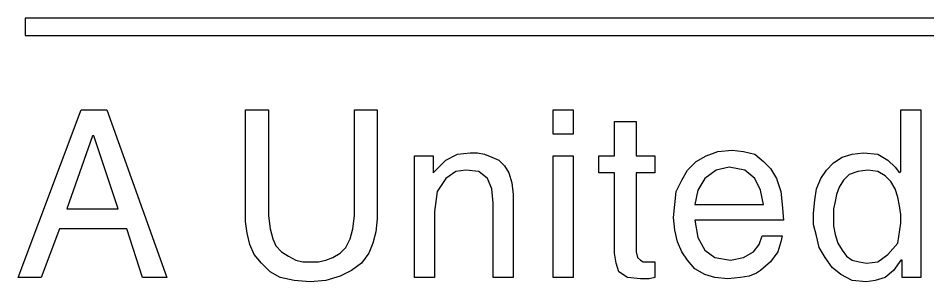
# Model space of a CAD drawing. Extents: x 0 to 406, y 0 to 300.
# Drawn here: x 203.28 to 213.65, y 287.41 to 290.41 of the extents above; entities that cross this region are included whole.
import ezdxf

# ---------------------------------------------------------------- set-up
doc = ezdxf.new("R2010")
doc.units = 0
doc.header["$LTSCALE"] = 12
doc.linetypes.add('0', pattern=[0])
doc.layers.add('TITLEBLK', color=7, linetype='CONTINUOUS')

msp = doc.modelspace()

# ---------------------------------------------------------------- linework, layer by layer
at = {"layer": 'TITLEBLK', "linetype": '0'}
for points in [[(243.043, 290.315), (243.043, 290.413), (203.366, 290.413), (203.366, 290.218), (243.043, 290.218), (243.043, 290.315), (243.043, 290.315)], [(203.757, 288.018), (203.545, 287.464), (203.285, 287.464), (204.002, 289.37), (204.295, 289.37), (204.979, 287.464), (204.702, 287.464), (204.523, 288.018), (203.757, 288.018), (203.757, 288.018)], [(207.375, 289.37), (207.375, 288.132), (207.358, 287.985), (207.326, 287.855), (207.277, 287.741), (207.195, 287.627), (207.081, 287.545), (206.951, 287.48), (206.788, 287.431), (206.609, 287.415), (206.43, 287.431), (206.267, 287.464), (206.153, 287.529), (206.055, 287.627), (205.973, 287.725), (205.924, 287.839), (205.892, 287.969), (205.875, 288.099), (205.875, 289.37), (206.136, 289.37), (206.136, 288.164), (206.153, 288.018), (206.185, 287.904), (206.218, 287.822), (206.283, 287.757), (206.364, 287.708), (206.446, 287.659), (206.527, 287.643), (206.609, 287.643), (206.707, 287.643), (206.788, 287.659), (206.869, 287.692), (206.951, 287.741), (207.016, 287.806), (207.065, 287.904), (207.098, 288.018), (207.114, 288.164), (207.114, 289.37), (207.375, 289.37), (207.375, 289.37)], [(209.379, 289.093), (209.379, 289.37), (209.607, 289.37), (209.607, 289.093), (209.379, 289.093), (209.379, 289.093)], [(213.566, 287.464), (213.355, 287.464), (213.355, 287.659), (213.338, 287.659), (213.257, 287.545), (213.159, 287.464), (213.045, 287.431), (212.947, 287.415), (212.784, 287.431), (212.654, 287.496), (212.556, 287.578), (212.475, 287.692), (212.41, 287.806), (212.377, 287.936), (212.344, 288.067), (212.344, 288.197), (212.361, 288.344), (212.377, 288.474), (212.426, 288.588), (212.491, 288.686), (212.573, 288.767), (212.67, 288.833), (212.784, 288.865), (212.915, 288.881), (213.078, 288.865), (213.192, 288.8), (213.273, 288.719), (213.322, 288.653), (213.338, 288.67), (213.338, 289.37), (213.566, 289.37), (213.566, 287.464), (213.566, 287.464)], [(210.324, 288.653), (210.324, 287.757), (210.34, 287.692), (210.373, 287.659), (210.405, 287.643), (210.454, 287.643), (210.536, 287.643), (210.536, 287.464), (210.471, 287.448), (210.438, 287.448), (210.389, 287.448), (210.373, 287.448), (210.226, 287.464), (210.128, 287.529), (210.096, 287.627), (210.079, 287.741), (210.079, 288.653), (209.9, 288.653), (209.9, 288.849), (210.079, 288.849), (210.079, 289.24), (210.324, 289.24), (210.324, 288.849), (210.536, 288.849), (210.536, 288.653), (210.324, 288.653), (210.324, 288.653)], [(204.425, 288.246), (204.148, 289.077), (204.132, 289.077), (203.839, 288.246), (204.425, 288.246), (204.425, 288.246)], [(208.923, 287.464), (208.694, 287.464), (208.694, 288.311), (208.678, 288.474), (208.629, 288.588), (208.531, 288.67), (208.385, 288.686), (208.271, 288.67), (208.157, 288.588), (208.059, 288.442), (208.026, 288.213), (208.026, 287.464), (207.798, 287.464), (207.798, 288.849), (208.01, 288.849), (208.01, 288.653), (208.01, 288.653), (208.075, 288.719), (208.157, 288.8), (208.287, 288.865), (208.434, 288.881), (208.515, 288.881), (208.597, 288.865), (208.678, 288.833), (208.76, 288.8), (208.825, 288.735), (208.874, 288.653), (208.906, 288.539), (208.923, 288.409), (208.923, 287.464), (208.923, 287.464)], [(211.986, 287.936), (211.97, 287.871), (211.937, 287.757), (211.856, 287.643), (211.742, 287.545), (211.693, 287.513), (211.611, 287.48), (211.513, 287.464), (211.367, 287.448), (211.22, 287.464), (211.106, 287.496), (210.992, 287.562), (210.91, 287.659), (210.845, 287.757), (210.796, 287.871), (210.764, 288.002), (210.748, 288.148), (210.764, 288.295), (210.78, 288.442), (210.845, 288.572), (210.91, 288.686), (211.008, 288.784), (211.122, 288.849), (211.253, 288.898), (211.416, 288.914), (211.546, 288.898), (211.676, 288.865), (211.774, 288.784), (211.856, 288.702), (211.921, 288.588), (211.97, 288.442), (211.986, 288.295), (212.002, 288.116), (210.992, 288.116), (211.025, 287.92), (211.106, 287.773), (211.22, 287.692), (211.399, 287.659), (211.546, 287.692), (211.66, 287.757), (211.725, 287.839), (211.758, 287.936), (211.986, 287.936), (211.986, 287.936)], [(209.607, 287.464), (209.379, 287.464), (209.379, 288.849), (209.607, 288.849), (209.607, 287.464), (209.607, 287.464)], [(211.774, 288.295), (211.742, 288.458), (211.676, 288.588), (211.562, 288.686), (211.383, 288.719), (211.236, 288.686), (211.106, 288.588), (211.025, 288.458), (210.992, 288.295), (211.774, 288.295), (211.774, 288.295)], [(212.947, 287.627), (213.078, 287.643), (213.192, 287.725), (213.306, 287.855), (213.338, 288.083), (213.338, 288.181), (213.322, 288.279), (213.306, 288.376), (213.273, 288.474), (213.224, 288.556), (213.159, 288.621), (213.078, 288.67), (212.964, 288.686), (212.85, 288.67), (212.752, 288.637), (212.687, 288.572), (212.638, 288.49), (212.605, 288.409), (212.589, 288.327), (212.573, 288.246), (212.573, 288.164), (212.573, 288.05), (212.589, 287.953), (212.621, 287.855), (212.67, 287.773), (212.719, 287.708), (212.784, 287.659), (212.866, 287.643), (212.947, 287.627), (212.947, 287.627)]]:
    msp.add_lwpolyline(points, dxfattribs=at)

doc.saveas('drawing.dxf')
